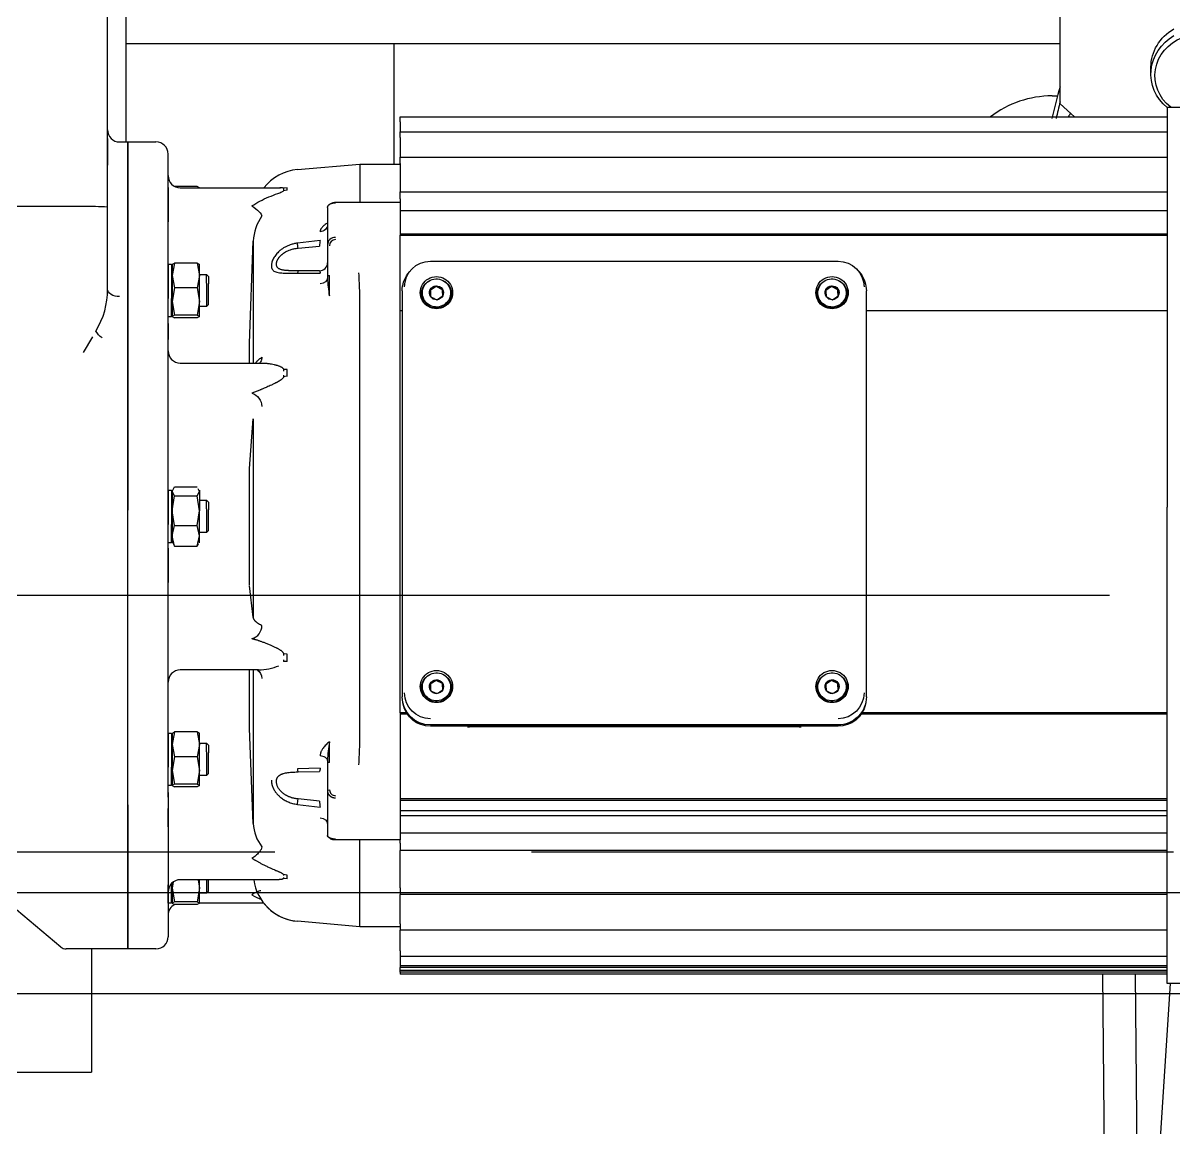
# Model space of a CAD drawing. Extents: x -1899985 to -450366, y 556196 to 2151267.
# Drawn here: x -667978 to -667529.9, y 577400 to 577830.4 of the extents above; entities that cross this region are included whole.
import ezdxf

# ---------------------------------------------------------------- set-up
doc = ezdxf.new("R2010")
doc.units = 0
doc.header["$LTSCALE"] = 1000
doc.header["$MEASUREMENT"] = 0
doc.linetypes.add('__DASH', pattern=[0.35, 0.25, -0.1])
doc.linetypes.add('DASH', pattern=[0.35, 0.25, -0.1])
for name, color, linetype in [('A-LIN-V', 9, 'Continuous'), ('EWHS5T6M-1', 7, 'Continuous'), ('EWHS5T6M-3', 7, 'Continuous'), ('FHSGH10105-主梁-06', 7, 'Continuous'), ('S-SB', 21, 'Continuous'), ('零件1^葫芦小车', 7, 'Continuous')]:
    doc.layers.add(name, color=color, linetype=linetype)
doc.layers.add('A-加建区域', color=47, linetype='Continuous', plot=False)

# ---------------------------------------------------------------- blocks, each defined once
blk = doc.blocks.new('w432424324')
at = {"layer": 'A-加建区域', "linetype": 'DASH'}
blk.add_lwpolyline([(-750464.66, 577507.45), (-768794.66, 577507.45)], dxfattribs=at)
blk = doc.blocks.new('吊车5')
at = {"layer": 'EWHS5T6M-1', "color": 3, "linetype": 'Continuous'}
for p, q in [((1560078.83, -79482.64), (1560078.83, -79435.62)), ((1560334.98, -79456.05), (1560337.1, -79456.05)), ((1559960.98, -79788.29), (1559960.98, -79836.34)), ((1559960.98, -79788.29), (1559960.98, -79836.34))]:
    blk.add_line(p, q, dxfattribs=at)
for centre, radius, start, end in [((1560481.12, -79495.34), 149.29, 163.3144, 168.2406), ((1560334.98, -79495.34), 39.29, 90, 127.5886), ((1560481.12, -79495.34), 147.71, 165.4857, 168.1137)]:
    blk.add_arc(centre, radius, start, end, dxfattribs=at)
at = {"layer": 'EWHS5T6M-3', "color": 3, "linetype": 'Continuous'}
for p, q in [((1559967.26, -79499.35), (1559967.26, -79376.31)), ((1559974.33, -79387.54), (1559974.33, -79474)), ((1560338.12, -79459.12), (1560338.12, -79412.05)), ((1560373.48, -79447.53), (1560373.48, -79444.87)), ((1560338.12, -79459.12), (1560343.74, -79464.21)), ((1560379.76, -79460.49), (1560379.76, -79616.27)), ((1560379.76, -79460.49), (1560515.69, -79460.49)), ((1560081.19, -79466.13), (1560081.19, -79464.21)), ((1560081.19, -79464.21), (1560379.76, -79464.21)), ((1560081.19, -79466.13), (1560081.19, -79470.1)), ((1560081.19, -79472.29), (1560081.19, -79470.1)), ((1560081.19, -79470.1), (1560379.76, -79470.1)), ((1560081.19, -79472.29), (1560081.19, -79479.92)), ((1559967.26, -79472.6), (1559967.26, -79483)), ((1559971.98, -79474), (1559975.12, -79474)), ((1559975.12, -79474), (1559975.12, -79617.45)), ((1559975.12, -79732.15), (1559975.12, -79474)), ((1559975.12, -79474), (1559986.12, -79474)), ((1559990.83, -79729.12), (1559990.83, -79478.71)), ((1560081.19, -79482.37), (1560081.19, -79479.92)), ((1560081.19, -79479.92), (1560379.76, -79479.92)), ((1560041.19, -79484.77), (1560065.48, -79482.64)), ((1560065.48, -79482.64), (1560065.48, -79497.5)), ((1560065.48, -79482.64), (1560081.19, -79482.64)), ((1560081.19, -79482.37), (1560081.19, -79493.42)), ((1559990.83, -79491.78), (1559990.83, -79505.07)), ((1560002.18, -79491.3), (1559993.4, -79491.3)), ((1559995.55, -79491.82), (1560034.62, -79491.82)), ((1560003.09, -79491.82), (1560002.18, -79491.3)), ((1560003.09, -79491.82), (1560003.09, -79491.78)), ((1560037.19, -79491.84), (1560035.78, -79492.04)), ((1560035.78, -79492.04), (1560035.78, -79492.99)), ((1560037.19, -79492.76), (1560035.78, -79492.99)), ((1560037.19, -79492.77), (1560037.19, -79491.85)), ((1560081.19, -79496.11), (1560081.19, -79493.42)), ((1560081.19, -79493.42), (1560379.76, -79493.42)), ((1559957.83, -79499.16), (1559840.76, -79499.16)), ((1559967.26, -79531.31), (1559967.26, -79499.35)), ((1560056.05, -79497.5), (1560081.19, -79497.5)), ((1560081.19, -79496.11), (1560081.19, -79497.5)), ((1560081.19, -79497.5), (1560081.19, -79497.66)), ((1560081.19, -79497.66), (1560081.19, -79510.27)), ((1560052.91, -79499.58), (1560052.91, -79514.13)), ((1560081.19, -79500.67), (1560379.76, -79500.67)), ((1559990.83, -79512.21), (1559990.83, -79505.07)), ((1560022.54, -79552.31), (1560023.99, -79512.58)), ((1560023.99, -79512.58), (1560023.99, -79560.09)), ((1560050.04, -79512.32), (1560041.19, -79513.41)), ((1560379.76, -79509.87), (1560081.19, -79509.87)), ((1560081.19, -79511.11), (1560081.19, -79510.27)), ((1560081.19, -79510.27), (1560379.76, -79510.27)), ((1560081.19, -79539.81), (1560081.19, -79511.11)), ((1560041.47, -79515.32), (1560049.76, -79514.52)), ((1560052.91, -79514.13), (1560052.91, -79525.79)), ((1559990.83, -79521.62), (1559990.83, -79534.91)), ((1559990.83, -79521.62), (1559992.13, -79521.62)), ((1559992.13, -79521.62), (1559992.13, -79534.91)), ((1559992.13, -79521.62), (1559992.41, -79522.72)), ((1559993.32, -79521.14), (1559992.41, -79525.97)), ((1559992.41, -79521.62), (1559992.41, -79525.97)), ((1559992.54, -79521.58), (1559993.32, -79521.14)), ((1560002.18, -79521.14), (1559993.32, -79521.14)), ((1560002.18, -79521.14), (1560003.09, -79525.97)), ((1560003.09, -79521.66), (1560002.18, -79521.14)), ((1560003.09, -79525.97), (1560003.09, -79521.62)), ((1560092.98, -79520.4), (1560251.69, -79520.4)), ((1559992.41, -79525.97), (1559992.41, -79536.15)), ((1559992.41, -79525.97), (1559993.32, -79530.8)), ((1560003.09, -79525.97), (1560002.18, -79530.8)), ((1560003.09, -79525.55), (1560005.76, -79525.55)), ((1560003.09, -79536.15), (1560003.09, -79525.97)), ((1560005.76, -79528.93), (1560005.76, -79525.55)), ((1560005.76, -79525.55), (1560006.55, -79526.33)), ((1560041.19, -79525.04), (1560050.04, -79525.04)), ((1560049.76, -79524.16), (1560041.47, -79524.17)), ((1560052.91, -79525.79), (1560052.91, -79527.03)), ((1560084.17, -79525.4), (1560084.9, -79524.43)), ((1560259.77, -79524.43), (1560260.5, -79525.4)), ((1560005.76, -79528.93), (1560005.76, -79538.12)), ((1560006.55, -79526.33), (1560006.55, -79529.29)), ((1560006.55, -79537.33), (1560006.55, -79529.29)), ((1560095.19, -79530.31), (1560092.91, -79531.79)), ((1560095.19, -79530.31), (1560095.19, -79530.03)), ((1560097.62, -79531.54), (1560095.19, -79530.31)), ((1560249.19, -79530.31), (1560246.91, -79531.79)), ((1560249.19, -79530.31), (1560249.19, -79530.03)), ((1560251.62, -79531.54), (1560249.19, -79530.31)), ((1559990.83, -79542.05), (1559990.83, -79534.91)), ((1559992.13, -79542.05), (1559992.13, -79534.91)), ((1559993.32, -79530.8), (1559992.41, -79536.15)), ((1560002.18, -79530.8), (1559993.32, -79530.8)), ((1560002.18, -79530.8), (1560003.09, -79536.15)), ((1560065.48, -79708.57), (1560065.48, -79532.89)), ((1560081.98, -79531.97), (1560081.98, -79690.08)), ((1560089.83, -79533.29), (1560089.83, -79532.8)), ((1560097.62, -79531.54), (1560097.62, -79531.26)), ((1560097.76, -79534.25), (1560097.62, -79531.54)), ((1560100.83, -79532.8), (1560100.83, -79533.29)), ((1560243.83, -79533.29), (1560243.83, -79532.8)), ((1560251.62, -79531.54), (1560251.62, -79531.26)), ((1560251.76, -79534.25), (1560251.62, -79531.54)), ((1560254.83, -79532.8), (1560254.83, -79533.29)), ((1560262.69, -79690.08), (1560262.69, -79531.97)), ((1559992.41, -79536.15), (1559993.32, -79541.49)), ((1559992.41, -79536.15), (1559992.41, -79542.01)), ((1560003.09, -79536.15), (1560002.18, -79541.49)), ((1560003.09, -79542.01), (1560003.09, -79536.15)), ((1560005.76, -79538.12), (1560003.09, -79538.12)), ((1560006.55, -79537.33), (1560005.76, -79538.12)), ((1559992.13, -79542.05), (1559990.83, -79542.05)), ((1559992.41, -79540.94), (1559992.13, -79542.05)), ((1559993.32, -79541.49), (1559992.41, -79542.01)), ((1559992.41, -79542.01), (1559993.32, -79542.52)), ((1559992.41, -79542.05), (1559992.41, -79542.01)), ((1560002.18, -79541.49), (1559993.32, -79541.49)), ((1560002.18, -79542.52), (1559993.32, -79542.52)), ((1560002.18, -79541.49), (1560003.09, -79542.01)), ((1560003.09, -79542.01), (1560002.18, -79542.52)), ((1560081.19, -79696.35), (1560081.19, -79539.81)), ((1560081.98, -79539.81), (1560081.19, -79539.81)), ((1560379.76, -79539.81), (1560262.69, -79539.81)), ((1559990.83, -79544.74), (1559990.83, -79550.89)), ((1559961.45, -79549.87), (1559957.83, -79555.96)), ((1559990.83, -79558.02), (1559990.83, -79550.89)), ((1560022.55, -79560.09), (1560022.55, -79552.31)), ((1559995.55, -79560.09), (1560027.63, -79560.09)), ((1560035.78, -79562.63), (1560035.76, -79563.21)), ((1560035.76, -79564.84), (1560035.78, -79565.42)), ((1560037.19, -79562.57), (1560035.78, -79562.63)), ((1560037.19, -79565.27), (1560035.78, -79565.42)), ((1560037.19, -79565.28), (1560037.19, -79562.57)), ((1560026.54, -79570.63), (1560023.5, -79571.78)), ((1560022.54, -79601.12), (1560023.99, -79581.89)), ((1560023.99, -79581.89), (1560023.99, -79659.09)), ((1560022.55, -79646.57), (1560022.55, -79601.12)), ((1559990.83, -79609.63), (1559990.83, -79622.92)), ((1559990.83, -79609.63), (1559992.13, -79609.63)), ((1559992.13, -79609.63), (1559992.13, -79622.92)), ((1559992.13, -79609.63), (1559992.41, -79610.73)), ((1559992.41, -79610.1), (1559993.32, -79608.33)), ((1559993.32, -79611.88), (1559992.41, -79610.1)), ((1559992.41, -79610.1), (1559992.41, -79617.64)), ((1559993.32, -79608.33), (1560002.18, -79608.33)), ((1560002.18, -79611.88), (1560003.09, -79610.1)), ((1560003.09, -79610.1), (1560002.59, -79609.13)), ((1560003.09, -79609.63), (1560003.09, -79610.1)), ((1560003.09, -79610.1), (1560003.09, -79617.64)), ((1559992.41, -79617.64), (1559993.32, -79611.88)), ((1559993.32, -79611.88), (1560002.18, -79611.88)), ((1560003.09, -79617.64), (1560002.18, -79611.88)), ((1560003.09, -79613.56), (1560005.76, -79613.56)), ((1560005.76, -79616.94), (1560005.76, -79613.56)), ((1560005.76, -79613.56), (1560006.55, -79614.34)), ((1560006.55, -79614.34), (1560006.55, -79617.3)), ((1559975.12, -79788.29), (1559975.12, -79617.45)), ((1559993.32, -79623.4), (1559992.41, -79617.64)), ((1559992.41, -79617.64), (1559992.41, -79627.38)), ((1560002.18, -79623.4), (1560003.09, -79617.64)), ((1560003.09, -79627.38), (1560003.09, -79617.64)), ((1560005.76, -79616.94), (1560005.76, -79626.13)), ((1560006.55, -79625.34), (1560006.55, -79617.3)), ((1560379.76, -79801.8), (1560379.76, -79616.27)), ((1559990.83, -79630.06), (1559990.83, -79622.92)), ((1559992.13, -79630.06), (1559992.13, -79622.92)), ((1559992.41, -79627.38), (1559993.32, -79623.4)), ((1559993.32, -79623.4), (1560002.18, -79623.4)), ((1560003.09, -79627.38), (1560002.18, -79623.4)), ((1559992.41, -79628.96), (1559992.13, -79630.06)), ((1559992.41, -79627.38), (1559992.41, -79630.06)), ((1559993.32, -79631.36), (1559992.41, -79627.38)), ((1560002.18, -79631.36), (1560003.09, -79627.38)), ((1560005.76, -79626.13), (1560003.09, -79626.13)), ((1560003.09, -79630.06), (1560003.09, -79627.38)), ((1560006.55, -79625.34), (1560005.76, -79626.13)), ((1559992.13, -79630.06), (1559990.83, -79630.06)), ((1559990.83, -79632.23), (1559990.83, -79645.52)), ((1559992.41, -79629.58), (1559993.32, -79631.36)), ((1559993.32, -79631.36), (1560002.18, -79631.36)), ((1560002.59, -79630.56), (1560002.18, -79631.36)), ((1559990.83, -79652.66), (1559990.83, -79645.52)), ((1560023.99, -79659.09), (1560022.58, -79646.86)), ((1560035.78, -79673.35), (1560035.76, -79673.98)), ((1560037.19, -79673.47), (1560035.78, -79673.35)), ((1560037.19, -79676.37), (1560037.19, -79673.46)), ((1560035.76, -79675.73), (1560035.78, -79676.35)), ((1560037.19, -79676.37), (1560035.78, -79676.35)), ((1560026.04, -79679.65), (1559995.55, -79679.65)), ((1560022.55, -79686.95), (1560022.55, -79679.65)), ((1560023.92, -79679.38), (1560023.99, -79680.04)), ((1560023.99, -79680.04), (1560023.99, -79713.58)), ((1560022.55, -79702.46), (1560022.55, -79686.95)), ((1560089.83, -79686.7), (1560089.83, -79686.21)), ((1560095.19, -79683.72), (1560092.91, -79685.2)), ((1560095.19, -79683.72), (1560095.19, -79683.45)), ((1560097.62, -79684.95), (1560095.19, -79683.72)), ((1560097.62, -79684.95), (1560097.62, -79684.68)), ((1560097.76, -79687.66), (1560097.62, -79684.95)), ((1560100.83, -79686.21), (1560100.83, -79686.7)), ((1560243.83, -79686.7), (1560243.83, -79686.21)), ((1560249.19, -79683.72), (1560246.91, -79685.2)), ((1560249.19, -79683.72), (1560249.19, -79683.45)), ((1560251.62, -79684.95), (1560249.19, -79683.72)), ((1560251.62, -79684.95), (1560251.62, -79684.68)), ((1560251.76, -79687.66), (1560251.62, -79684.95)), ((1560254.83, -79686.21), (1560254.83, -79686.7)), ((1560081.19, -79696.35), (1560081.19, -79696.9)), ((1560083.67, -79696.35), (1560081.19, -79696.35)), ((1560082.33, -79692.92), (1560082.2, -79692.27)), ((1560379.76, -79696.35), (1560260.99, -79696.35)), ((1560262.47, -79692.27), (1560262.34, -79692.92)), ((1560084.03, -79696.9), (1560081.19, -79696.9)), ((1560081.19, -79696.9), (1560081.19, -79728.77)), ((1560251.69, -79701.04), (1560092.98, -79701.04)), ((1560379.76, -79696.9), (1560260.64, -79696.9)), ((1559990.83, -79704.26), (1559990.83, -79717.55)), ((1559990.83, -79704.26), (1559992.13, -79704.26)), ((1559992.13, -79704.26), (1559992.13, -79717.55)), ((1559992.13, -79704.26), (1559992.41, -79705.36)), ((1559993.32, -79703.79), (1559992.41, -79708.62)), ((1559992.41, -79704.26), (1559992.41, -79708.62)), ((1559992.54, -79704.22), (1559993.32, -79703.79)), ((1560002.18, -79703.79), (1559993.32, -79703.79)), ((1560003.09, -79704.3), (1560002.18, -79703.79)), ((1560002.18, -79703.79), (1560003.09, -79708.62)), ((1560003.09, -79708.62), (1560003.09, -79704.26)), ((1560023.99, -79739.41), (1560022.54, -79702.46)), ((1560251.69, -79701.59), (1560092.98, -79701.59)), ((1560236.52, -79701.84), (1560108.15, -79701.84)), ((1559992.41, -79708.62), (1559993.32, -79713.45)), ((1559992.41, -79708.62), (1559992.41, -79718.79)), ((1560003.09, -79708.62), (1560002.18, -79713.45)), ((1560003.09, -79708.19), (1560005.76, -79708.19)), ((1560003.09, -79718.79), (1560003.09, -79708.62)), ((1560005.76, -79711.57), (1560005.76, -79708.19)), ((1560005.76, -79708.19), (1560006.55, -79708.98)), ((1560006.55, -79708.98), (1560006.55, -79711.94)), ((1560065.48, -79708.58), (1560065.48, -79708.57)), ((1559993.32, -79713.45), (1559992.41, -79718.79)), ((1560002.18, -79713.45), (1559993.32, -79713.45)), ((1560002.18, -79713.45), (1560003.09, -79718.79)), ((1560005.76, -79711.57), (1560005.76, -79720.76)), ((1560006.55, -79719.98), (1560006.55, -79711.94)), ((1560023.99, -79713.58), (1560023.99, -79739.41)), ((1559990.83, -79724.69), (1559990.83, -79717.55)), ((1559992.13, -79724.69), (1559992.13, -79717.55)), ((1559992.41, -79718.79), (1559993.32, -79724.14)), ((1559992.41, -79718.79), (1559992.41, -79724.65)), ((1560003.09, -79718.79), (1560002.18, -79724.14)), ((1560003.09, -79724.65), (1560003.09, -79718.79)), ((1560050.04, -79717.94), (1560041.19, -79718.12)), ((1560052.91, -79714.86), (1560052.91, -79716.01)), ((1560052.91, -79716.01), (1560052.91, -79726.76)), ((1560005.76, -79720.76), (1560003.09, -79720.76)), ((1560006.55, -79719.98), (1560005.76, -79720.76)), ((1560041.47, -79719.34), (1560049.76, -79719.22)), ((1559992.13, -79724.69), (1559990.83, -79724.69)), ((1559990.83, -79727.38), (1559990.83, -79733.53)), ((1559992.41, -79723.59), (1559992.13, -79724.69)), ((1559993.32, -79724.14), (1559992.41, -79724.65)), ((1559992.41, -79724.65), (1559993.32, -79725.17)), ((1559992.41, -79724.69), (1559992.41, -79724.65)), ((1560002.18, -79724.14), (1559993.32, -79724.14)), ((1560002.18, -79725.17), (1559993.32, -79725.17)), ((1560002.18, -79724.14), (1560003.09, -79724.65)), ((1560003.09, -79724.65), (1560002.18, -79725.17)), ((1560052.91, -79726.76), (1560052.91, -79744.11)), ((1559975.12, -79732.15), (1559975.12, -79788.29)), ((1559990.83, -79729.12), (1559990.83, -79783.57)), ((1560041.19, -79731.98), (1560050.04, -79733.09)), ((1560049.76, -79730.7), (1560041.47, -79729.89)), ((1560081.19, -79728.77), (1560081.19, -79729.87)), ((1560081.19, -79729.46), (1560081.19, -79745.53)), ((1560379.76, -79729.87), (1560081.19, -79729.87)), ((1560379.76, -79730.49), (1560081.19, -79730.49)), ((1559990.83, -79740.67), (1559990.83, -79733.53)), ((1560081.19, -79734.35), (1560379.76, -79734.35)), ((1560081.19, -79736.33), (1560379.76, -79736.33)), ((1560081.19, -79745.77), (1560056.05, -79745.77)), ((1560065.48, -79779.64), (1560065.48, -79745.77)), ((1560081.19, -79743.07), (1560379.76, -79743.07)), ((1560081.19, -79745.53), (1560081.19, -79745.77)), ((1560081.19, -79747.04), (1560081.19, -79745.77)), ((1559990.83, -79750.08), (1559990.83, -79763.37)), ((1560081.19, -79747.04), (1560081.19, -79749.95)), ((1560081.19, -79764.44), (1560081.19, -79749.95)), ((1560379.76, -79749.95), (1560081.19, -79749.95)), ((1559949.1, -79787.55), (1559917.57, -79761.09)), ((1559990.83, -79770.51), (1559990.83, -79763.37)), ((1559992.13, -79762.8), (1559992.13, -79763.37)), ((1559992.13, -79770.51), (1559992.13, -79763.37)), ((1559992.79, -79762.34), (1559992.41, -79764.61)), ((1559992.41, -79762.54), (1559992.41, -79764.61)), ((1560033.23, -79761.34), (1559995.55, -79761.34)), ((1560002.53, -79761.34), (1560003.09, -79764.61)), ((1560003.09, -79764.61), (1560003.09, -79761.34)), ((1560005.76, -79761.34), (1560005.76, -79766.58)), ((1560006.55, -79765.79), (1560006.55, -79761.34)), ((1560035.78, -79759.35), (1560035.76, -79759.65)), ((1560035.76, -79760.5), (1560035.78, -79760.8)), ((1560037.19, -79759.57), (1560035.78, -79759.35)), ((1560037.19, -79760.98), (1560035.78, -79760.8)), ((1560037.19, -79760.97), (1560037.19, -79759.57)), ((1559992.41, -79764.61), (1559992.41, -79770.47)), ((1559992.41, -79764.61), (1559993.32, -79769.95)), ((1560003.09, -79764.61), (1560002.18, -79769.95)), ((1560003.09, -79770.47), (1560003.09, -79764.61)), ((1560005.76, -79766.58), (1560003.09, -79766.58)), ((1560006.55, -79765.79), (1560005.76, -79766.58)), ((1560081.19, -79764.44), (1560081.19, -79767.15)), ((1560081.19, -79778.57), (1560081.19, -79767.15)), ((1560379.76, -79767.15), (1560081.19, -79767.15)), ((1559992.13, -79770.51), (1559990.83, -79770.51)), ((1559992.41, -79769.41), (1559992.13, -79770.51)), ((1559993.32, -79769.95), (1559992.41, -79770.47)), ((1559992.41, -79770.51), (1559992.41, -79770.47)), ((1559992.41, -79770.47), (1559993.32, -79770.98)), ((1560002.18, -79769.95), (1559993.32, -79769.95)), ((1560002.18, -79770.98), (1559993.32, -79770.98)), ((1560002.18, -79770.98), (1559993.4, -79770.98)), ((1560002.18, -79769.95), (1560003.09, -79770.47)), ((1560003.09, -79770.47), (1560002.18, -79770.98)), ((1560003.09, -79770.47), (1560002.18, -79770.98)), ((1560028.07, -79770.46), (1560003.09, -79770.46)), ((1560028.07, -79770.46), (1560003.09, -79770.46)), ((1559990.83, -79775.18), (1559990.83, -79783.57)), ((1560065.48, -79779.64), (1560041.19, -79777.52)), ((1560065.48, -79779.64), (1560041.19, -79777.52)), ((1560081.19, -79779.64), (1560065.48, -79779.64)), ((1560081.19, -79779.64), (1560065.48, -79779.64)), ((1560081.19, -79778.57), (1560081.19, -79781.04)), ((1560081.19, -79779.64), (1560081.19, -79781.04)), ((1560081.19, -79789.06), (1560081.19, -79781.04)), ((1560379.76, -79781.04), (1560081.19, -79781.04)), ((1560081.19, -79789.06), (1560081.19, -79781.04)), ((1559975.12, -79788.29), (1559951.12, -79788.29)), ((1559960.98, -79788.29), (1559960.98, -79836.34)), ((1559960.98, -79788.29), (1559960.98, -79836.34)), ((1559975.12, -79788.29), (1559960.98, -79788.29)), ((1559986.12, -79788.29), (1559975.12, -79788.29)), ((1559986.12, -79788.29), (1559975.12, -79788.29)), ((1560081.19, -79789.06), (1560081.19, -79791.28)), ((1560081.19, -79789.06), (1560081.19, -79791.28)), ((1560081.19, -79791.28), (1560081.19, -79794.91)), ((1560379.76, -79791.28), (1560081.19, -79791.28)), ((1560081.19, -79791.28), (1560081.19, -79794.91)), ((1560081.19, -79794.91), (1560081.19, -79795.56)), ((1560379.76, -79794.91), (1560081.19, -79794.91)), ((1560081.19, -79794.91), (1560081.19, -79795.56)), ((1560081.19, -79796.72), (1560081.19, -79795.56)), ((1560379.76, -79795.56), (1560081.19, -79795.56)), ((1560081.19, -79796.72), (1560081.19, -79795.56)), ((1560379.76, -79796.72), (1560081.19, -79796.72)), ((1560081.19, -79797.37), (1560081.19, -79796.72)), ((1560081.19, -79797.37), (1560081.19, -79796.72)), ((1560379.76, -79797.37), (1560081.19, -79797.37)), ((1560081.19, -79797.37), (1560081.19, -79798.08)), ((1560081.19, -79797.37), (1560081.19, -79798.08)), ((1560379.76, -79798.08), (1560081.19, -79798.08)), ((1560379.76, -79798.08), (1560081.19, -79798.08)), ((1560379.76, -79801.8), (1560379.76, -79798.08)), ((1560515.69, -79801.8), (1560379.76, -79801.8)), ((1560515.69, -79801.8), (1560379.76, -79801.8)), ((1559784.98, -79836.34), (1559948.41, -79836.34)), ((1559865.12, -79836.34), (1559948.41, -79836.34)), ((1559948.41, -79836.34), (1559960.98, -79836.34)), ((1559948.41, -79836.34), (1559960.98, -79836.34))]:
    blk.add_line(p, q, dxfattribs=at)
for centre, radius, start, end in [((1559971.98, -79469.29), 4.71, 180, 270), ((1559986.12, -79478.71), 4.71, 0, 90), ((1560042.84, -79503.55), 18.86, 95, 141.5339), ((1559995.55, -79487.11), 4.71, 180, 270), ((1559960.19, -79612.27), 113.13, 86.4159, 91.1933), ((1560041.74, -79513.26), 17.76, 144.0079, 177.8344), ((1560132.28, -79523.64), 83.02, 172.1589, 173.6941), ((1560055.97, -79514.21), 3.07, 88.589, 178.5506), ((1560056.08, -79514.37), 2.39, 90.7749, 180.7566), ((1559962.74, -79525.66), 79.41, 7.4867, 8.8757), ((1560049.76, -79521.02), 3.14, 269.9622, 359.9621), ((1559104.57, -79521.8), 949.13, 359.2651, 359.74293), ((1559533.37, -79552.06), 532.45, 2.0647, 2.9141), ((1560110.43, -79524.6), 57.58, 182.4106, 189.3696), ((1560075.11, -79501.55), 34.84, 300.7093, 305.1809), ((1560111.22, -79501.41), 32.81, 240.7576, 245.5084), ((1560229.11, -79501.55), 34.84, 300.7093, 305.1809), ((1560265.22, -79501.41), 32.81, 240.7576, 245.5084), ((1559937.22, -79531.73), 30.04, 327.9797, 0.804), ((1560065.65, -79532.88), 0.171, 178.9565, 182.8542), ((1560638.79, -79503.72), 546.59, 182.9143, 183.1986), ((1560109.09, -79505.57), 32.83, 240.7592, 245.5068), ((1560077.67, -79505.46), 34.88, 300.7114, 305.1787), ((1560636.53, -79503.85), 539.61, 182.9125, 183.2004), ((1560792.79, -79503.72), 546.59, 182.9143, 183.1986), ((1560263.09, -79505.57), 32.83, 240.7592, 245.5068), ((1560231.67, -79505.46), 34.88, 300.7114, 305.1787), ((1560790.53, -79503.85), 539.61, 182.9125, 183.2004), ((1559995.55, -79555.38), 4.71, 180, 270), ((1560021.96, -79662.26), 5.41, 286.5513, 359.1466), ((1560026.11, -79659.72), 19.88, 269.7868, 293.4148), ((1559995.55, -79684.36), 4.71, 90, 180), ((1560075.11, -79654.97), 34.84, 300.7093, 305.1809), ((1560638.79, -79657.14), 546.59, 182.9143, 183.1986), ((1560111.22, -79654.82), 32.81, 240.7576, 245.5084), ((1560077.67, -79658.88), 34.88, 300.7114, 305.1787), ((1560636.53, -79657.26), 539.61, 182.9125, 183.2004), ((1560229.11, -79654.97), 34.84, 300.7093, 305.1809), ((1560792.79, -79657.14), 546.59, 182.9143, 183.1986), ((1560265.22, -79654.82), 32.81, 240.7576, 245.5084), ((1560231.67, -79658.88), 34.88, 300.7114, 305.1787), ((1560790.53, -79657.26), 539.61, 182.9125, 183.2004), ((1560109.09, -79658.99), 32.83, 240.7592, 245.5068), ((1560263.09, -79658.99), 32.83, 240.7592, 245.5068), ((1560107.97, -79698.72), 3.12, 258.832, 273.3239), ((1560236.7, -79698.72), 3.12, 266.6752, 281.1689), ((1560120.17, -79717.8), 67.33, 171.2625, 177.4992), ((1558763.3, -79722.57), 1290.41, 0.30865, 0.66611), ((1559718.96, -79697.8), 346.69, 356.89, 358.2177), ((1560044.92, -79717.93), 3.73, 182.9811, 202.2857), ((1560055.98, -79726.31), 2.29, 181.5469, 271.5974), ((1559173.32, -79617.1), 875.45, 352.45924, 352.5971), ((1560364.67, -79695.91), 316.82, 186.3031, 186.7393), ((1560039.87, -79738.71), 15.89, 182.5089, 218.1426), ((1560053.67, -79744.08), 0.763, 181.8362, 271.7254), ((1559995.55, -79766.05), 4.71, 90, 180), ((1560042.84, -79758.73), 18.86, 187.9295, 265), ((1560034.4, -79749.72), 20.58, 238.0128, 249.6984), ((1559995.55, -79775.18), 4.71, 117.1281, 180), ((1559995.55, -79775.18), 4.71, 117.1281, 180), ((1560042.84, -79758.73), 18.86, 218.4661, 265), ((1559986.12, -79783.57), 4.71, 270, 0), ((1559986.12, -79783.57), 4.71, 270, 0), ((1559951.12, -79785.14), 3.14, 230, 270)]:
    blk.add_arc(centre, radius, start, end, dxfattribs=at)
at = {"layer": 'EWHS5T6M-3', "color": 3, "linetype": 'Continuous', "extrusion": (0, 0, -1)}
for centre, major_axis, ratio, start_param, end_param in [((1560393.12, -79444.87), (19.64, 0), 0.906308, 3.141593, 4.138876), ((1560393.12, -79447.53), (19.64, 0), 0.906308, 2.318559, 4.138876), ((1560393.12, -79448.2), (18.07, 0), 0.906308, 2.292842, 4.292278), ((1560275.26, -79425.58), (-78.57, 0), 0.906308, 3.692209, 3.714995), ((1560023.5, -79500.32), (3.81, -2.78), 0.246907, 4.534324, 6.060506), ((1560092.98, -79530.46), (10.09, 0), 0.996195, 3.141593, 4.712389), ((1560251.69, -79530.46), (10.09, 0), 0.996195, 4.712389, 6.283185), ((1560092.98, -79531.97), (-11, 0), 0.996195, 0, 0.642281), ((1560251.69, -79531.97), (11, 0), 0.996195, 5.640904, 6.283185), ((1560049.76, -79527.03), (-3.14, 0), 0.692826, 3.141565, 4.625123), ((1560095.33, -79532.67), (6.29, 0), 0.996195, 1.570796, 4.712389), ((1560095.33, -79533.29), (5.92, 0), 0.996195, 2.540562, 4.159734), ((1560095.33, -79532.8), (5.5, 0), 0.996195, 1.517654, 4.659247), ((1560095.33, -79532.74), (-2.72, 0), 0.996195, 0.470456, 1.517654), ((1560095.33, -79532.8), (-5.5, 0), 0.996195, 1.517654, 4.659247), ((1560095.33, -79532.74), (-2.72, 0), 0.996195, 1.517654, 2.564851), ((1560095.33, -79532.67), (-6.29, 0), 0.996195, 1.570796, 4.712389), ((1560095.33, -79533.29), (-5.92, 0), 0.996195, 2.123451, 3.742624), ((1560249.33, -79532.67), (6.29, 0), 0.996195, 1.570796, 4.712389), ((1560249.33, -79533.29), (5.92, 0), 0.996195, 2.540562, 4.159734), ((1560249.33, -79532.8), (5.5, 0), 0.996195, 1.517654, 4.659247), ((1560249.33, -79532.74), (-2.72, 0), 0.996195, 0.470456, 1.517654), ((1560249.33, -79532.8), (-5.5, 0), 0.996195, 1.517654, 4.659247), ((1560249.33, -79532.74), (-2.72, 0), 0.996195, 1.517654, 2.564851), ((1560249.33, -79532.67), (-6.29, 0), 0.996195, 1.570796, 4.712389), ((1560249.33, -79533.29), (-5.92, 0), 0.996195, 2.123451, 3.742624), ((1559971.98, -79531.31), (4.71, 0), 0.616789, 1.570796, 3.141593), ((1560095.33, -79533.29), (5.5, 0), 0.996195, 1.517654, 3.141593), ((1560095.33, -79532.74), (2.72, 0), 0.996195, 2.564851, 3.612049), ((1560095.33, -79532.74), (2.72, 0), 0.996195, 1.517654, 2.564851), ((1560095.33, -79532.74), (2.72, 0), 0.996195, 0.470456, 1.517654), ((1560095.33, -79533.29), (-5.5, 0), 0.996195, 3.141593, 4.659247), ((1560095.33, -79532.74), (-2.72, 0), 0.996195, 2.564851, 3.612049), ((1560249.33, -79533.29), (5.5, 0), 0.996195, 1.517654, 3.141593), ((1560249.33, -79532.74), (2.72, 0), 0.996195, 2.564851, 3.612049), ((1560249.33, -79532.74), (2.72, 0), 0.996195, 1.517654, 2.564851), ((1560249.33, -79532.74), (2.72, 0), 0.996195, 0.470456, 1.517654), ((1560249.33, -79533.29), (-5.5, 0), 0.996195, 3.141593, 4.659247), ((1560249.33, -79532.74), (-2.72, 0), 0.996195, 2.564851, 3.612049), ((1559965.12, -79547.85), (3.22, -3.45), 0.378821, 1.18491, 1.960757), ((1560023.5, -79575.96), (2.61, -3.93), 0.728317, 3.880999, 5.407181), ((1560023.5, -79683.93), (-1.87, -4.33), 0.783089, 3.209194, 4.163104), ((1560095.33, -79686.09), (6.29, 0), 0.996195, 1.570796, 4.712389), ((1560095.33, -79686.7), (5.92, 0), 0.996195, 2.540562, 4.159734), ((1560095.33, -79686.21), (5.5, 0), 0.996195, 1.517654, 4.659247), ((1560095.33, -79686.21), (-5.5, 0), 0.996195, 1.517654, 4.659247), ((1560095.33, -79686.09), (-6.29, 0), 0.996195, 1.570796, 4.712389), ((1560095.33, -79686.7), (-5.92, 0), 0.996195, 2.123451, 3.742624), ((1560249.33, -79686.09), (6.29, 0), 0.996195, 1.570796, 4.712389), ((1560249.33, -79686.7), (5.92, 0), 0.996195, 2.540562, 4.159734), ((1560249.33, -79686.21), (5.5, 0), 0.996195, 1.517654, 4.659247), ((1560249.33, -79686.21), (-5.5, 0), 0.996195, 1.517654, 4.659247), ((1560249.33, -79686.09), (-6.29, 0), 0.996195, 1.570796, 4.712389), ((1560249.33, -79686.7), (-5.92, 0), 0.996195, 2.123451, 3.742624), ((1560095.33, -79686.7), (5.5, 0), 0.996195, 1.517654, 3.141593), ((1560095.33, -79686.16), (2.72, 0), 0.996195, 2.564851, 3.612049), ((1560095.33, -79686.16), (-2.72, 0), 0.996195, 0.470456, 1.517654), ((1560095.33, -79686.16), (-2.72, 0), 0.996195, 1.517654, 2.564851), ((1560095.33, -79686.16), (2.72, 0), 0.996195, 0.470456, 1.517654), ((1560095.33, -79686.7), (-5.5, 0), 0.996195, 3.141593, 4.659247), ((1560095.33, -79686.16), (-2.72, 0), 0.996195, 2.564851, 3.612049), ((1560249.33, -79686.7), (5.5, 0), 0.996195, 1.517654, 3.141593), ((1560249.33, -79686.16), (2.72, 0), 0.996195, 2.564851, 3.612049), ((1560249.33, -79686.16), (-2.72, 0), 0.996195, 0.470456, 1.517654), ((1560249.33, -79686.16), (-2.72, 0), 0.996195, 1.517654, 2.564851), ((1560249.33, -79686.16), (2.72, 0), 0.996195, 0.470456, 1.517654), ((1560249.33, -79686.7), (-5.5, 0), 0.996195, 3.141593, 4.659247), ((1560249.33, -79686.16), (-2.72, 0), 0.996195, 2.564851, 3.612049), ((1560092.98, -79690.08), (-11, 0), 0.996195, 4.712389, 6.283185), ((1560092.98, -79688.57), (-10.09, 0), 0.996195, 4.712389, 6.283185), ((1560095.33, -79686.16), (2.72, 0), 0.996195, 1.517654, 2.564851), ((1560249.33, -79686.16), (2.72, 0), 0.996195, 1.517654, 2.564851), ((1560251.69, -79688.57), (-10.09, 0), 0.996195, 3.141593, 4.712389), ((1560251.69, -79690.08), (11, 0), 0.996195, 6.283185, 7.853982), ((1560092.98, -79690.76), (10.86, 0), 0.996195, 1.570796, 2.940732), ((1560251.69, -79690.76), (10.86, 0), 0.996195, 0.20086, 1.570796), ((1560053.69, -79726.76), (0.786, 0), 0.5, 3.141593, 4.712389), ((1560049.76, -79739.51), (-3.14, 0), 0.721105, 1.658063, 3.14162)]:
    blk.add_ellipse(centre, major_axis=major_axis, ratio=ratio, start_param=start_param, end_param=end_param, dxfattribs=at)
at = {"layer": 'EWHS5T6M-3', "color": 3, "linetype": 'Continuous'}
for points, degree, knots in [([(1560023.5, -79498.9), (1560024.44, -79498.26), (1560025.47, -79497.64), (1560027.71, -79496.45), (1560028.87, -79495.91), (1560031.22, -79494.91), (1560032.43, -79494.45), (1560034.09, -79493.84), (1560034.63, -79493.64), (1560035.49, -79493.28), (1560035.81, -79493.11), (1560035.78, -79492.99)], 3, [0, 0, 0, 0, 0.25, 0.25, 0.5, 0.5, 0.75, 0.75, 0.875, 0.875, 1, 1, 1, 1]), ([(1560035.78, -79492.04), (1560035.8, -79491.95), (1560035.62, -79491.89), (1560035.21, -79491.84), (1560035.05, -79491.83), (1560034.71, -79491.82), (1560034.52, -79491.82), (1560034.33, -79491.83)], 3, [0, 0, 0, 0, 0.125, 0.125, 0.1875, 0.1875, 0.25, 0.25, 0.25, 0.25]), ([(1560052.91, -79499.58), (1560052.91, -79499.54), (1560052.91, -79499.45), (1560052.93, -79499.32), (1560052.96, -79499.2), (1560053.01, -79499.07), (1560053.07, -79498.96), (1560053.14, -79498.84), (1560053.22, -79498.73), (1560053.3, -79498.63), (1560053.4, -79498.53), (1560053.51, -79498.43), (1560053.62, -79498.34), (1560053.73, -79498.26), (1560053.86, -79498.18), (1560053.98, -79498.11), (1560054.12, -79498.04), (1560054.25, -79497.98), (1560054.39, -79497.93), (1560054.53, -79497.88), (1560054.67, -79497.84), (1560054.81, -79497.8), (1560054.95, -79497.77), (1560055.09, -79497.74), (1560055.23, -79497.71), (1560055.37, -79497.7), (1560055.51, -79497.68), (1560055.65, -79497.67), (1560055.79, -79497.66), (1560055.92, -79497.66), (1560056, -79497.66), (1560056.05, -79497.66)], 3, [0, 0, 0, 0, 0.043815, 0.086945, 0.129389, 0.171151, 0.212229, 0.252628, 0.292346, 0.331388, 0.369753, 0.407445, 0.444466, 0.480818, 0.516503, 0.551525, 0.585887, 0.619591, 0.652642, 0.685043, 0.716798, 0.747913, 0.778391, 0.808237, 0.837458, 0.866059, 0.894046, 0.921426, 0.948207, 0.974395, 1, 1, 1, 1]), ([(1560052.89, -79505.5), (1560052.69, -79505.63), (1560052.08, -79506.05), (1560051.35, -79506.63), (1560050.82, -79507.2), (1560050.54, -79507.54), (1560050.36, -79507.84), (1560050.21, -79508.12), (1560050.11, -79508.4), (1560050.05, -79508.67), (1560050.04, -79508.85), (1560050.04, -79508.94)], 3, [0.1382956, 0.1382956, 0.1382956, 0.1382956, 0.2500172, 0.4998753, 0.6030875, 0.6772768, 0.7499776, 0.8148651, 0.874988, 0.9374957, 1, 1, 1, 1]), ([(1560052.91, -79506.34), (1560052.91, -79506.93), (1560052.63, -79507.61), (1560051.53, -79508.6), (1560050.74, -79508.89), (1560050.04, -79508.94)], 3, [0, 0, 0, 0, 0.5, 0.5, 1, 1, 1, 1]), ([(1560041.19, -79513.41), (1560040.71, -79513.49), (1560039.77, -79513.63), (1560038.44, -79514.01), (1560037.21, -79514.49), (1560036.09, -79515.07), (1560035.08, -79515.72), (1560033.97, -79516.61), (1560032.84, -79517.8), (1560031.85, -79519.29), (1560031.21, -79520.8), (1560030.97, -79522.3), (1560031.25, -79523.64), (1560032.33, -79524.54), (1560034.01, -79524.93), (1560036.09, -79525.08), (1560038.47, -79525.06), (1560040.25, -79525.05), (1560041.19, -79525.04)], 3, [0, 0, 0, 0, 0.046911, 0.091358, 0.133588, 0.173887, 0.212578, 0.250021, 0.313574, 0.374949, 0.43869, 0.499966, 0.579793, 0.660027, 0.750395, 0.825815, 0.908239, 1, 1, 1, 1]), ([(1560033.02, -79521.6), (1560033.02, -79521.53), (1560033.02, -79521.4), (1560033.04, -79521.19), (1560033.08, -79520.98), (1560033.12, -79520.77), (1560033.19, -79520.55), (1560033.26, -79520.33), (1560033.35, -79520.12), (1560033.45, -79519.9), (1560033.57, -79519.68), (1560033.7, -79519.46), (1560033.84, -79519.25), (1560034, -79519.03), (1560034.17, -79518.81), (1560034.36, -79518.6), (1560034.56, -79518.39), (1560034.77, -79518.18), (1560035, -79517.97), (1560035.24, -79517.76), (1560035.49, -79517.56), (1560035.93, -79517.23), (1560036.58, -79516.81), (1560037.48, -79516.34), (1560038.57, -79515.9), (1560039.9, -79515.53), (1560040.92, -79515.39), (1560041.47, -79515.32)], 3, [0, 0, 0, 0, 0.025288, 0.050219, 0.074845, 0.099219, 0.123396, 0.147433, 0.171387, 0.195316, 0.219278, 0.243332, 0.267533, 0.291939, 0.316604, 0.341581, 0.366922, 0.392675, 0.418887, 0.445603, 0.472864, 0.500709, 0.581938, 0.664866, 0.750426, 0.865857, 1, 1, 1, 1]), ([(1560041.47, -79524.17), (1560041.31, -79524.17), (1560040.98, -79524.17), (1560040.5, -79524.17), (1560040.04, -79524.16), (1560039.59, -79524.16), (1560039.15, -79524.15), (1560038.72, -79524.14), (1560038.31, -79524.13), (1560037.91, -79524.12), (1560037.52, -79524.1), (1560037.14, -79524.07), (1560036.77, -79524.04), (1560036.42, -79524.01), (1560036.08, -79523.97), (1560035.68, -79523.91), (1560035.24, -79523.82), (1560034.77, -79523.69), (1560034.36, -79523.54), (1560034, -79523.37), (1560033.69, -79523.16), (1560033.45, -79522.92), (1560033.25, -79522.64), (1560033.12, -79522.33), (1560033.03, -79521.99), (1560033.02, -79521.73), (1560033.02, -79521.6)], 3, [0, 0, 0, 0, 0.039878, 0.078912, 0.117144, 0.154619, 0.191384, 0.227489, 0.262988, 0.297935, 0.332389, 0.366411, 0.400064, 0.433413, 0.466526, 0.499471, 0.55456, 0.607472, 0.65855, 0.708176, 0.756766, 0.804764, 0.852628, 0.900824, 0.949803, 1, 1, 1, 1]), ([(1560049.76, -79524.16), (1560049.77, -79524.16), (1560049.79, -79524.15), (1560049.81, -79524.17), (1560049.84, -79524.19), (1560049.86, -79524.23), (1560049.88, -79524.28), (1560049.9, -79524.33), (1560049.92, -79524.4), (1560049.94, -79524.47), (1560049.96, -79524.55), (1560049.97, -79524.62), (1560049.99, -79524.71), (1560050, -79524.79), (1560050.01, -79524.87), (1560050.03, -79524.95), (1560050.03, -79525.01), (1560050.04, -79525.04)], 3, [0, 0, 0, 0, 0.087736, 0.172459, 0.254169, 0.332866, 0.408552, 0.481226, 0.550891, 0.617546, 0.681193, 0.741833, 0.799468, 0.8541, 0.905731, 0.954363, 1, 1, 1, 1]), ([(1560052.91, -79525.79), (1560052.91, -79525.86), (1560052.99, -79525.93), (1560053.28, -79526.03), (1560053.49, -79526.06), (1560053.69, -79526.06)], 3, [0, 0, 0, 0, 0.5, 0.5, 1, 1, 1, 1]), ([(1560027.37, -79557.87), (1560027.27, -79557.94), (1560027.06, -79558.08), (1560026.76, -79558.29), (1560026.47, -79558.5), (1560026.19, -79558.73), (1560025.93, -79558.96), (1560025.68, -79559.19), (1560025.44, -79559.43), (1560025.22, -79559.68), (1560025.04, -79559.9), (1560024.94, -79560.04), (1560024.9, -79560.09)], 3, [0, 0, 0, 0, 0.0512179, 0.1029462, 0.155185, 0.2079344, 0.2611942, 0.3149645, 0.3692452, 0.4240363, 0.4793377, 0.5145566, 0.5145566, 0.5145566, 0.5145566]), ([(1560027.37, -79557.87), (1560027.35, -79558.4), (1560027.23, -79558.88), (1560026.82, -79559.72), (1560026.53, -79560.07), (1560026.18, -79560.32)], 3, [0, 0, 0, 0, 0.25, 0.25, 0.5, 0.5, 0.5, 0.5]), ([(1560027.59, -79560.1), (1560027.74, -79560.1), (1560028.09, -79560.11), (1560028.64, -79560.13), (1560029.25, -79560.18), (1560030.09, -79560.28), (1560031.05, -79560.43), (1560032.03, -79560.63), (1560032.68, -79560.79), (1560033.17, -79560.92), (1560033.57, -79561.05), (1560033.98, -79561.19), (1560034.34, -79561.34), (1560034.67, -79561.5), (1560034.95, -79561.66), (1560035.19, -79561.82), (1560035.39, -79561.98), (1560035.55, -79562.14), (1560035.67, -79562.3), (1560035.75, -79562.47), (1560035.77, -79562.58), (1560035.78, -79562.63)], 3, [0.3257543, 0.3257543, 0.3257543, 0.3257543, 0.3613853, 0.4062751, 0.4527727, 0.500881, 0.5992214, 0.6735374, 0.723826, 0.7500871, 0.7851314, 0.8174815, 0.8471724, 0.87425, 0.8987742, 0.9208263, 0.9405178, 0.9580058, 0.9735141, 0.9873631, 1, 1, 1, 1]), ([(1560035.78, -79565.42), (1560035.78, -79565.45), (1560035.78, -79565.51), (1560035.75, -79565.6), (1560035.71, -79565.69), (1560035.66, -79565.79), (1560035.59, -79565.89), (1560035.51, -79566), (1560035.41, -79566.11), (1560035.29, -79566.22), (1560035.16, -79566.34), (1560035.02, -79566.46), (1560034.85, -79566.58), (1560034.68, -79566.71), (1560034.48, -79566.84), (1560034.27, -79566.98), (1560034.05, -79567.12), (1560033.81, -79567.26), (1560033.56, -79567.41), (1560033.29, -79567.56), (1560033, -79567.71), (1560032.7, -79567.87), (1560032.38, -79568.03), (1560031.83, -79568.29), (1560031.07, -79568.65), (1560030.17, -79569.08), (1560029.36, -79569.44), (1560028.64, -79569.76), (1560028.03, -79570.02), (1560027.52, -79570.23), (1560027.1, -79570.4), (1560026.79, -79570.53), (1560026.61, -79570.6), (1560026.54, -79570.63)], 3, [0, 0, 0, 0, 0.008829, 0.018136, 0.028111, 0.038907, 0.050647, 0.063425, 0.077315, 0.092374, 0.108648, 0.126171, 0.144972, 0.165074, 0.186496, 0.209254, 0.233361, 0.258828, 0.285663, 0.313875, 0.343471, 0.374456, 0.406836, 0.440615, 0.542663, 0.634738, 0.71684, 0.788967, 0.85112, 0.9033, 0.945505, 0.977738, 1, 1, 1, 1]), ([(1560027.37, -79662.34), (1560027.27, -79662.29), (1560027.06, -79662.19), (1560026.76, -79662.04), (1560026.47, -79661.88), (1560026.19, -79661.72), (1560025.93, -79661.55), (1560025.68, -79661.38), (1560025.44, -79661.21), (1560025.22, -79661.03), (1560025.02, -79660.85), (1560024.83, -79660.67), (1560024.66, -79660.48), (1560024.5, -79660.29), (1560024.37, -79660.1), (1560024.25, -79659.9), (1560024.15, -79659.7), (1560024.08, -79659.5), (1560024.02, -79659.3), (1560024, -79659.16), (1560023.99, -79659.09)], 3, [0, 0, 0, 0, 0.051218, 0.102946, 0.155185, 0.207934, 0.261194, 0.314965, 0.369245, 0.424036, 0.479338, 0.535149, 0.591471, 0.648303, 0.705645, 0.763497, 0.821858, 0.880729, 0.94011, 1, 1, 1, 1]), ([(1560023.5, -79667.44), (1560023.62, -79667.47), (1560023.86, -79667.52), (1560024.23, -79667.61), (1560024.63, -79667.71), (1560025.05, -79667.83), (1560025.49, -79667.96), (1560025.96, -79668.11), (1560026.45, -79668.28), (1560026.96, -79668.45), (1560027.5, -79668.65), (1560028.06, -79668.86), (1560028.64, -79669.09), (1560029.25, -79669.33), (1560030.09, -79669.68), (1560031.05, -79670.09), (1560032.03, -79670.53), (1560032.68, -79670.84), (1560033.17, -79671.07), (1560033.57, -79671.29), (1560033.98, -79671.52), (1560034.34, -79671.75), (1560034.67, -79671.97), (1560034.95, -79672.19), (1560035.19, -79672.4), (1560035.39, -79672.6), (1560035.55, -79672.8), (1560035.67, -79672.99), (1560035.75, -79673.17), (1560035.77, -79673.3), (1560035.78, -79673.35)], 3, [0, 0, 0, 0, 0.029067, 0.059684, 0.091862, 0.125608, 0.160931, 0.197836, 0.23633, 0.276416, 0.3181, 0.361385, 0.406275, 0.452773, 0.500881, 0.599221, 0.673537, 0.723826, 0.750087, 0.785131, 0.817481, 0.847172, 0.87425, 0.898774, 0.920826, 0.940518, 0.958006, 0.973514, 0.987363, 1, 1, 1, 1]), ([(1560053.62, -79707.57), (1560053.4, -79707.77), (1560052.95, -79708.15), (1560052.1, -79708.96), (1560051.35, -79709.78), (1560050.82, -79710.59), (1560050.54, -79711.07), (1560050.36, -79711.5), (1560050.21, -79711.91), (1560050.11, -79712.31), (1560050.05, -79712.71), (1560050.04, -79712.98), (1560050.04, -79713.12)], 3, [0, 0, 0, 0, 0.125011, 0.250017, 0.499875, 0.603087, 0.677277, 0.749978, 0.814865, 0.874988, 0.937496, 1, 1, 1, 1]), ([(1560052.91, -79714.86), (1560052.91, -79714.47), (1560052.63, -79714.01), (1560051.53, -79713.34), (1560050.74, -79713.16), (1560050.04, -79713.12)], 3, [0, 0, 0, 0, 0.5, 0.5, 1, 1, 1, 1]), ([(1560050.04, -79717.94), (1560050.03, -79717.99), (1560050.02, -79718.1), (1560050, -79718.27), (1560049.97, -79718.44), (1560049.95, -79718.61), (1560049.92, -79718.77), (1560049.88, -79718.92), (1560049.85, -79719.05), (1560049.81, -79719.15), (1560049.78, -79719.19), (1560049.76, -79719.22)], 3, [0, 0, 0, 0, 0.077735, 0.163795, 0.258193, 0.360935, 0.47203, 0.591481, 0.719291, 0.855464, 1, 1, 1, 1]), ([(1560053.69, -79715.62), (1560053.49, -79715.62), (1560053.28, -79715.66), (1560052.99, -79715.81), (1560052.91, -79715.91), (1560052.91, -79716.01)], 3, [0, 0, 0, 0, 0.5, 0.5, 1, 1, 1, 1]), ([(1560031.05, -79722.62), (1560031.05, -79722.71), (1560031.05, -79722.9), (1560031.07, -79723.19), (1560031.1, -79723.48), (1560031.15, -79723.77), (1560031.21, -79724.06), (1560031.28, -79724.35), (1560031.36, -79724.65), (1560031.47, -79724.94), (1560031.58, -79725.24), (1560031.71, -79725.54), (1560031.85, -79725.85), (1560032.01, -79726.15), (1560032.19, -79726.45), (1560032.38, -79726.76), (1560032.59, -79727.06), (1560032.81, -79727.36), (1560033.05, -79727.67), (1560033.31, -79727.97), (1560033.59, -79728.27), (1560033.88, -79728.57), (1560034.27, -79728.94), (1560034.77, -79729.37), (1560035.4, -79729.84), (1560036.08, -79730.27), (1560036.8, -79730.67), (1560037.58, -79731.03), (1560038.41, -79731.35), (1560039.3, -79731.62), (1560040.23, -79731.84), (1560040.87, -79731.93), (1560041.19, -79731.98)], 3, [0, 0, 0, 0, 0.023596, 0.046848, 0.069813, 0.092549, 0.115115, 0.137574, 0.159988, 0.182418, 0.204926, 0.227574, 0.250421, 0.273525, 0.296943, 0.320728, 0.344931, 0.369601, 0.394784, 0.420522, 0.446855, 0.473821, 0.501454, 0.550477, 0.600634, 0.652145, 0.705215, 0.760032, 0.81677, 0.875584, 0.936618, 1, 1, 1, 1]), ([(1560033.02, -79723.06), (1560033.02, -79722.98), (1560033.02, -79722.83), (1560033.04, -79722.6), (1560033.08, -79722.38), (1560033.12, -79722.17), (1560033.19, -79721.97), (1560033.26, -79721.78), (1560033.35, -79721.6), (1560033.45, -79721.43), (1560033.57, -79721.26), (1560033.7, -79721.11), (1560033.84, -79720.96), (1560034, -79720.82), (1560034.17, -79720.69), (1560034.36, -79720.56), (1560034.56, -79720.45), (1560034.77, -79720.34), (1560035, -79720.23), (1560035.24, -79720.14), (1560035.49, -79720.04), (1560035.93, -79719.91), (1560036.58, -79719.75), (1560037.48, -79719.6), (1560038.57, -79719.47), (1560039.9, -79719.39), (1560040.92, -79719.36), (1560041.47, -79719.34)], 3, [0, 0, 0, 0, 0.025288, 0.050219, 0.074845, 0.099219, 0.123396, 0.147433, 0.171387, 0.195316, 0.219278, 0.243332, 0.267533, 0.291939, 0.316604, 0.341581, 0.366922, 0.392675, 0.418887, 0.445603, 0.472864, 0.500709, 0.581938, 0.664866, 0.750426, 0.865857, 1, 1, 1, 1]), ([(1560041.47, -79729.89), (1560041.31, -79729.87), (1560040.98, -79729.84), (1560040.5, -79729.76), (1560040.04, -79729.67), (1560039.59, -79729.57), (1560039.15, -79729.45), (1560038.72, -79729.32), (1560038.31, -79729.17), (1560037.91, -79729.01), (1560037.52, -79728.84), (1560037.14, -79728.65), (1560036.77, -79728.45), (1560036.42, -79728.24), (1560036.08, -79728.01), (1560035.68, -79727.72), (1560035.24, -79727.36), (1560034.77, -79726.91), (1560034.36, -79726.46), (1560034, -79725.99), (1560033.69, -79725.51), (1560033.45, -79725.02), (1560033.25, -79724.53), (1560033.12, -79724.03), (1560033.03, -79723.54), (1560033.02, -79723.22), (1560033.02, -79723.06)], 3, [0, 0, 0, 0, 0.039878, 0.078912, 0.117144, 0.154619, 0.191384, 0.227489, 0.262988, 0.297935, 0.332389, 0.366411, 0.400064, 0.433413, 0.466526, 0.499471, 0.55456, 0.607472, 0.65855, 0.708176, 0.756766, 0.804764, 0.852628, 0.900824, 0.949803, 1, 1, 1, 1]), ([(1560052.91, -79726.76), (1560052.91, -79726.82), (1560052.91, -79726.94), (1560052.93, -79727.12), (1560052.96, -79727.29), (1560053.01, -79727.46), (1560053.07, -79727.62), (1560053.14, -79727.77), (1560053.22, -79727.92), (1560053.3, -79728.06), (1560053.4, -79728.2), (1560053.51, -79728.33), (1560053.62, -79728.45), (1560053.73, -79728.57), (1560053.86, -79728.67), (1560053.98, -79728.77), (1560054.12, -79728.87), (1560054.25, -79728.95), (1560054.39, -79729.03), (1560054.53, -79729.1), (1560054.67, -79729.17), (1560054.81, -79729.23), (1560054.95, -79729.28), (1560055.09, -79729.32), (1560055.23, -79729.36), (1560055.37, -79729.39), (1560055.51, -79729.42), (1560055.65, -79729.44), (1560055.79, -79729.45), (1560055.92, -79729.46), (1560056, -79729.46), (1560056.05, -79729.46)], 3, [0, 0, 0, 0, 0.043815, 0.086945, 0.129389, 0.171151, 0.212229, 0.252628, 0.292346, 0.331388, 0.369753, 0.407445, 0.444466, 0.480818, 0.516503, 0.551525, 0.585887, 0.619591, 0.652642, 0.685043, 0.716798, 0.747913, 0.778391, 0.808237, 0.837458, 0.866059, 0.894046, 0.921426, 0.948207, 0.974395, 1, 1, 1, 1]), ([(1560056.05, -79745.53), (1560055.97, -79745.53), (1560055.83, -79745.53), (1560055.6, -79745.52), (1560055.38, -79745.5), (1560055.16, -79745.48), (1560054.95, -79745.44), (1560054.74, -79745.4), (1560054.53, -79745.36), (1560054.33, -79745.3), (1560054.14, -79745.24), (1560053.96, -79745.17), (1560053.79, -79745.1), (1560053.62, -79745.01), (1560053.45, -79744.91), (1560053.28, -79744.79), (1560053.13, -79744.65), (1560053.01, -79744.49), (1560052.92, -79744.3), (1560052.91, -79744.17), (1560052.91, -79744.11)], 3, [0, 0, 0, 0, 0.043817, 0.087902, 0.132274, 0.176955, 0.221965, 0.267323, 0.313047, 0.359156, 0.405668, 0.4526, 0.499967, 0.551187, 0.60913, 0.673811, 0.745237, 0.823412, 0.908334, 1, 1, 1, 1]), ([(1560053.69, -79744.84), (1560053.69, -79745.01), (1560053.86, -79745.17), (1560053.94, -79745.25), (1560054.06, -79745.32), (1560054.18, -79745.39), (1560054.34, -79745.45), (1560054.5, -79745.51), (1560054.7, -79745.57), (1560054.89, -79745.62), (1560055.11, -79745.65), (1560055.25, -79745.68), (1560055.41, -79745.69), (1560055.72, -79745.72), (1560056.05, -79745.72)], 2, [0, 0, 0, 0.25, 0.25, 0.375, 0.375, 0.5, 0.5, 0.625, 0.625, 0.75, 0.75, 0.833333, 0.833333, 1, 1, 1]), ([(1560027.37, -79748.53), (1560027.35, -79748.82), (1560027.23, -79749.17), (1560026.82, -79749.92), (1560026.53, -79750.33), (1560025.82, -79751.15), (1560025.4, -79751.56), (1560024.49, -79752.33), (1560024, -79752.69), (1560023.5, -79752.99)], 3, [0, 0, 0, 0, 0.25, 0.25, 0.5, 0.5, 0.75, 0.75, 1, 1, 1, 1]), ([(1560023.5, -79752.99), (1560023.62, -79753.06), (1560023.86, -79753.21), (1560024.23, -79753.43), (1560024.63, -79753.66), (1560025.05, -79753.91), (1560025.49, -79754.16), (1560025.96, -79754.42), (1560026.45, -79754.68), (1560026.96, -79754.96), (1560027.5, -79755.24), (1560028.06, -79755.52), (1560028.64, -79755.82), (1560029.25, -79756.11), (1560030.09, -79756.5), (1560031.05, -79756.94), (1560032.03, -79757.36), (1560032.68, -79757.64), (1560033.17, -79757.84), (1560033.57, -79758.01), (1560033.98, -79758.2), (1560034.34, -79758.37), (1560034.67, -79758.53), (1560034.95, -79758.68), (1560035.19, -79758.82), (1560035.39, -79758.94), (1560035.55, -79759.06), (1560035.67, -79759.16), (1560035.75, -79759.26), (1560035.77, -79759.32), (1560035.78, -79759.35)], 3, [0, 0, 0, 0, 0.029065, 0.059681, 0.091858, 0.125603, 0.160926, 0.197831, 0.236324, 0.276411, 0.318095, 0.361381, 0.406272, 0.45277, 0.50088, 0.599222, 0.673538, 0.723826, 0.750086, 0.785132, 0.817484, 0.847177, 0.874255, 0.89878, 0.920832, 0.940524, 0.958011, 0.973518, 0.987365, 1, 1, 1, 1]), ([(1560035.78, -79760.8), (1560035.78, -79760.82), (1560035.78, -79760.85), (1560035.75, -79760.89), (1560035.72, -79760.94), (1560035.67, -79760.98), (1560035.6, -79761.02), (1560035.52, -79761.06), (1560035.43, -79761.1), (1560035.32, -79761.13), (1560035.19, -79761.17), (1560035.06, -79761.2), (1560034.9, -79761.23), (1560034.73, -79761.25), (1560034.55, -79761.27), (1560034.35, -79761.29), (1560034.14, -79761.31), (1560033.91, -79761.32), (1560033.67, -79761.33), (1560033.44, -79761.33), (1560033.3, -79761.34), (1560033.23, -79761.34)], 3, [0, 0, 0, 0, 0.0069116, 0.0141137, 0.0217356, 0.0298867, 0.0386568, 0.0481179, 0.0583273, 0.0693308, 0.081165, 0.0938592, 0.1074372, 0.1219183, 0.1373187, 0.1536516, 0.1709282, 0.1891578, 0.2083486, 0.2285073, 0.2427241, 0.2427241, 0.2427241, 0.2427241]), ([(1560026.91, -79765.65), (1560026.72, -79765.65), (1560026.47, -79765.7), (1560025.82, -79765.9), (1560025.4, -79766.08), (1560024.49, -79766.55), (1560024, -79766.84), (1560023.5, -79767.17)], 3, [0.2947245, 0.2947245, 0.2947245, 0.2947245, 0.5, 0.5, 0.75, 0.75, 0.9999713, 0.9999713, 0.9999713, 0.9999713])]:
    blk.add_open_spline(points, degree=degree, knots=knots, dxfattribs=at)
for points, degree in [([(1560056.05, -79497.61), (1560055.19, -79497.61), (1560054.54, -79497.91)], 2), ([(1560041.47, -79524.17), (1560041.37, -79524.19), (1560041.27, -79524.52), (1560041.19, -79525.04)], 3)]:
    blk.add_open_spline(points, degree=degree, dxfattribs=at)
at = {"layer": 'FHSGH10105-主梁-06', "color": 3, "linetype": 'Continuous'}
for p, q in [((1559974.33, -79435.62), (1560338.12, -79435.62)), ((1555503.32, -79766.34), (1563769.29, -79766.34)), ((1555299.54, -79805.62), (1563769.29, -79805.62))]:
    blk.add_line(p, q, dxfattribs=at)
at = {"layer": '零件1^葫芦小车', "color": 3, "linetype": 'Continuous'}
for p, q in [((1560356.43, -79971.91), (1560354.72, -79798.08)), ((1560367.35, -79798.08), (1560369.15, -79980.43)), ((1560358.53, -80154.75), (1560381.1, -79801.8))]:
    blk.add_line(p, q, dxfattribs=at)

msp = doc.modelspace()

# ---------------------------------------------------------------- linework, layer by layer
at = {"layer": 'A-加建区域', "linetype": '__DASH', "ltscale": 2}
msp.add_line((-592655, 577607.45), (-684013.93, 577607.45), dxfattribs=at)

# ---------------------------------------------------------------- block references
at = {"layer": 'A-LIN-V'}
msp.add_blockref('w432424324', (95534.66, 0), dxfattribs=at)
at = {"layer": 'S-SB'}
msp.add_blockref('吊车5', (-2227912.34, 657258.07), dxfattribs=at)

doc.saveas('drawing.dxf')
